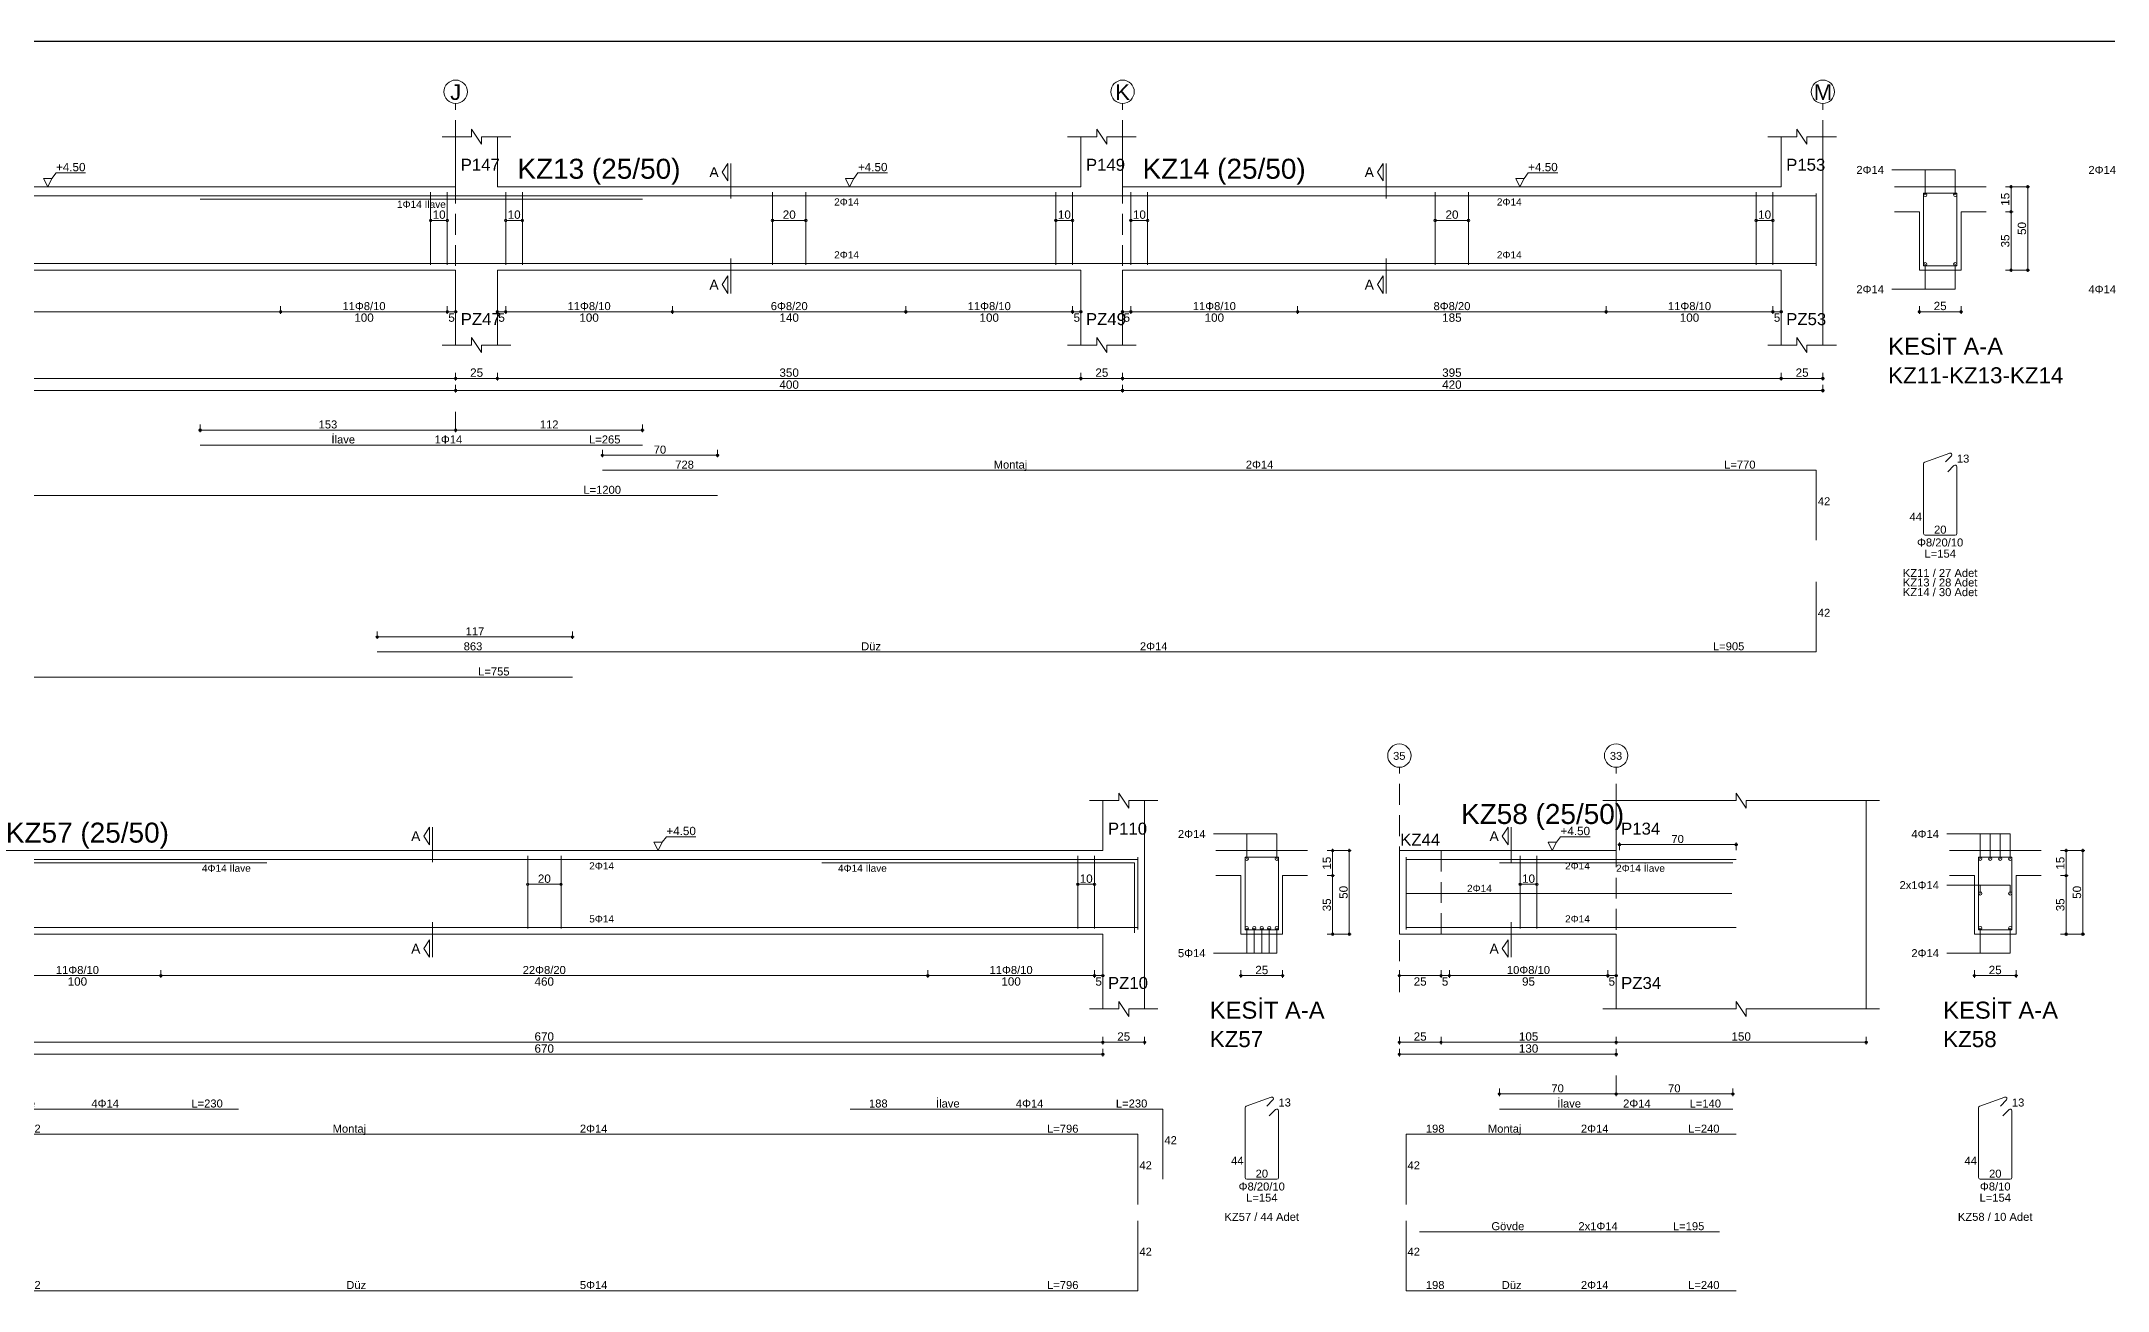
# Model space of a CAD drawing. Header units: millimetres. Extents: x 2232 to 85269, y -3593 to 5869.
# Drawn here: x 28420 to 30279, y -218 to 907 of the extents above; entities that cross this region are included whole.
import ezdxf

# ---------------------------------------------------------------- set-up
doc = ezdxf.new("R2010")
doc.units = ezdxf.units.MM
doc.linetypes.add('DASHDOT2', pattern=[12.7, 6.35, -3.175, 0, -3.175])
doc.linetypes.add('DASHED4', pattern=[18.75, 12.5, -6.25])
doc.layers.add('aks', color=251, linetype='DASHDOT2', lineweight=35)
for name, color, linetype in [('Donatı Topl. Uzun. Yazısı', 7, 'Continuous'), ('Donatı Uz. Yazısı', 7, 'Continuous'), ('Donatı Yazısı', 7, 'Continuous'), ('Donatı Çizgisi', 7, 'Continuous'), ('Kiriş', 7, 'Continuous'), ('Standart', 7, 'Continuous'), ('Ölçülendirme', 7, 'Continuous')]:
    doc.layers.add(name, color=color, linetype=linetype)
doc.styles.add('arial_1_18', font='arial.ttf', dxfattribs={"height": 0.2})

# ---------------------------------------------------------------- blocks, each defined once
blk = doc.blocks.new('IDE212Entity7280')
at = {"layer": 'aks', "color": 30, "linetype": 'DASHED4', "lineweight": 5}
for points in [[(6752.6, 2047), (6752.6, 2182)], [(7152.6, 2047), (7152.6, 2182)], [(7572.6, 2047), (7572.6, 2182)], [(6752.6, 1986), (6752.6, 1997)]]:
    blk.add_lwpolyline(points, dxfattribs=at)
at = {"layer": 'aks', "color": 1, "linetype": 'Continuous', "lineweight": 5}
for centre in [(6752.6, 2189), (7152.6, 2189), (7572.6, 2189)]:
    blk.add_circle(centre, 7, dxfattribs=at)
at = {"layer": 'Donatı Çizgisi', "color": 5, "linetype": 'Continuous', "lineweight": 5}
for points in [[(5751.6, 2126.6), (7568.6, 2126.6)], [(6599.4, 2124.6), (6864.6, 2124.6)], [(6737.6, 2085.2), (6737.6, 2128.8)], [(6747.6, 2085.2), (6747.6, 2128.8)], [(6782.6, 2085.2), (6782.6, 2128.8)], [(6792.6, 2085.2), (6792.6, 2128.8)], [(6942.6, 2085.2), (6942.6, 2128.8)], [(6962.6, 2085.2), (6962.6, 2128.8)], [(7112.6, 2085.2), (7112.6, 2128.8)], [(7122.6, 2085.2), (7122.6, 2128.8)], [(7157.6, 2085.2), (7157.6, 2128.8)], [(7167.6, 2085.2), (7167.6, 2128.8)], [(7340.1, 2085.2), (7340.1, 2128.8)], [(7360.1, 2085.2), (7360.1, 2128.8)], [(7532.6, 2085.2), (7532.6, 2128.8)], [(7542.6, 2085.2), (7542.6, 2128.8)], [(7568.6, 2084.6), (7568.6, 2128)], [(7633, 2084.5), (7633, 2128.1)], [(7633, 2128.1), (7653, 2128.1)], [(7653, 2084.5), (7653, 2128.1)], [(5751.6, 2086), (7568.6, 2086)], [(7633, 2084.5), (7653, 2084.5)], [(6599.4, 1977), (6864.6, 1977)], [(7633.7, 1966.7), (7648.7, 1972.2)], [(6840.6, 1961.9), (7568.6, 1961.9)], [(7568.6, 1919.9), (7568.6, 1961.9)], [(7633, 1923.9), (7633, 1965.8)], [(7646.1, 1966.9), (7649.7, 1970.5)], [(7647.5, 1961), (7651.2, 1964.8)], [(7653, 1923.9), (7653, 1964)], [(5751.6, 1946.8), (6909.6, 1946.8)], [(7634, 1922.9), (7652, 1922.9)], [(7568.6, 1852.9), (7568.6, 1895)], [(6705.6, 1852.9), (7568.6, 1852.9)], [(6067.6, 1837.8), (6822.6, 1837.8)]]:
    blk.add_lwpolyline(points, dxfattribs=at)
for centre in [(7634, 2127.1), (7652, 2127.1), (7634, 2085.5), (7652, 2085.5)]:
    blk.add_circle(centre, 1, dxfattribs=at)
for centre, start, end in [((7649, 1971.2), 315, 110), ((7634, 1965.8), 110, 180), ((7652, 1964), 0, 135), ((7634, 1923.9), 180, 270), ((7652, 1923.9), 270, 0)]:
    blk.add_arc(centre, 1.02, start, end, dxfattribs=at)
at = {"layer": 'Kiriş', "color": 1, "linetype": 'Continuous', "lineweight": 5}
for points in [[(6744.6, 2162), (6762.1, 2162)], [(6752.6, 2132), (6752.6, 2162)], [(6762.1, 2162), (6762.1, 2166.5)], [(6768.1, 2157.5), (6762.1, 2166.5)], [(6768.1, 2162), (6785.7, 2162)], [(6768.1, 2157.5), (6768.1, 2162)], [(6777.6, 2132), (6777.6, 2162)], [(7119.6, 2162), (7137.1, 2162)], [(7127.6, 2132), (7127.6, 2162)], [(7137.1, 2162), (7137.1, 2166.5)], [(7143.1, 2157.5), (7137.1, 2166.5)], [(7143.1, 2162), (7160.7, 2162)], [(7143.1, 2157.5), (7143.1, 2162)], [(7152.6, 2132), (7152.6, 2162)], [(7539.6, 2162), (7557.1, 2162)], [(7547.6, 2132), (7547.6, 2162)], [(7557.1, 2162), (7557.1, 2166.5)], [(7563.1, 2157.5), (7557.1, 2166.5)], [(7563.1, 2162), (7580.7, 2162)], [(7563.1, 2157.5), (7563.1, 2162)], [(7572.6, 2037), (7572.6, 2162)], [(6137.7, 2132), (6752.6, 2132)], [(6777.6, 2132), (7127.6, 2132)], [(7152.6, 2132), (7547.6, 2132)], [(7615.5, 2132), (7670.5, 2132)], [(7615.5, 2117), (7630.5, 2117)], [(7630.5, 2082), (7630.5, 2117)], [(7655.5, 2117), (7670.5, 2117)], [(7655.5, 2082), (7655.5, 2117)], [(6137.7, 2082), (6752.6, 2082)], [(6752.6, 2037), (6752.6, 2082)], [(6777.6, 2082), (7127.6, 2082)], [(6777.6, 2037), (6777.6, 2082)], [(7127.6, 2037), (7127.6, 2082)], [(7152.6, 2082), (7547.6, 2082)], [(7152.6, 2037), (7152.6, 2082)], [(7547.6, 2037), (7547.6, 2082)], [(7630.5, 2082), (7655.5, 2082)], [(6744.6, 2037), (6762.1, 2037)], [(6768.1, 2032.5), (6762.1, 2041.5)], [(6762.1, 2037), (6762.1, 2041.5)], [(6768.1, 2037), (6785.7, 2037)], [(6768.1, 2032.5), (6768.1, 2037)], [(7119.6, 2037), (7137.1, 2037)], [(7143.1, 2032.5), (7137.1, 2041.5)], [(7137.1, 2037), (7137.1, 2041.5)], [(7143.1, 2037), (7160.7, 2037)], [(7143.1, 2032.5), (7143.1, 2037)], [(7539.6, 2037), (7557.1, 2037)], [(7563.1, 2032.5), (7557.1, 2041.5)], [(7557.1, 2037), (7557.1, 2041.5)], [(7563.1, 2037), (7580.7, 2037)], [(7563.1, 2032.5), (7563.1, 2037)]]:
    blk.add_lwpolyline(points, dxfattribs=at)
at = {"layer": 'Ölçülendirme', "color": 1, "linetype": 'Continuous', "lineweight": 5}
for points in [[(6912.4, 2140.8), (6915.9, 2146)], [(6915.9, 2135.5), (6915.9, 2146)], [(6917.6, 2125), (6917.6, 2146)], [(7305.4, 2140.8), (7308.9, 2146)], [(7308.9, 2135.5), (7308.9, 2146)], [(7310.6, 2125), (7310.6, 2146)], [(6507.9, 2132), (6505.4, 2137)], [(6505.4, 2137), (6510.4, 2137)], [(6510.4, 2137), (6507.9, 2132)], [(6507.9, 2132), (6507.9, 2132)], [(6510.4, 2137), (6512.9, 2140.3)], [(6512.9, 2140.3), (6530.6, 2140.3)], [(6915.9, 2135.5), (6912.4, 2140.8)], [(6988.9, 2132), (6986.4, 2137)], [(6986.4, 2137), (6991.4, 2137)], [(6991.4, 2137), (6988.9, 2132)], [(6988.9, 2132), (6988.9, 2132)], [(6991.4, 2137), (6993.9, 2140.3)], [(6993.9, 2140.3), (7011.6, 2140.3)], [(7308.9, 2135.5), (7305.4, 2140.8)], [(7390.9, 2132), (7388.4, 2137)], [(7388.4, 2137), (7393.4, 2137)], [(7393.4, 2137), (7390.9, 2132)], [(7390.9, 2132), (7390.9, 2132)], [(7393.4, 2137), (7395.9, 2140.3)], [(7395.9, 2140.3), (7413.6, 2140.3)], [(7614, 2142.1), (7652, 2142.1)], [(7634, 2127.1), (7634, 2142.1)], [(7652, 2127.1), (7652, 2142.1)], [(7682.2, 2132), (7696.7, 2132)], [(7685.5, 2081), (7685.5, 2133)], [(7695.5, 2081), (7695.5, 2133)], [(6737.6, 2111.8), (6747.6, 2111.8)], [(6782.6, 2111.8), (6792.6, 2111.8)], [(6942.6, 2111.8), (6962.6, 2111.8)], [(7112.6, 2111.8), (7122.6, 2111.8)], [(7157.6, 2111.8), (7167.6, 2111.8)], [(7340.1, 2111.8), (7360.1, 2111.8)], [(7532.6, 2111.8), (7542.6, 2111.8)], [(7682.2, 2117), (7686.7, 2117)], [(6917.6, 2068), (6917.6, 2089)], [(7310.6, 2068), (7310.6, 2089)], [(7634, 2070.5), (7634, 2085.5)], [(7652, 2070.5), (7652, 2085.5)], [(6912.4, 2073.3), (6915.9, 2078.5)], [(6915.9, 2068), (6912.4, 2073.3)], [(6915.9, 2068), (6915.9, 2078.5)], [(7305.4, 2073.3), (7308.9, 2078.5)], [(7308.9, 2068), (7305.4, 2073.3)], [(7308.9, 2068), (7308.9, 2078.5)], [(7614, 2070.5), (7652, 2070.5)], [(7682.2, 2082), (7696.7, 2082)], [(6647.6, 2055.8), (6647.6, 2060.3)], [(6747.6, 2055.8), (6747.6, 2060.3)], [(6752.6, 2055.8), (6752.6, 2060.3)], [(6777.6, 2055.8), (6777.6, 2060.3)], [(6782.6, 2055.8), (6782.6, 2060.3)], [(6882.6, 2055.8), (6882.6, 2060.3)], [(7022.6, 2055.8), (7022.6, 2060.3)], [(7122.6, 2055.8), (7122.6, 2060.3)], [(7127.6, 2055.8), (7127.6, 2060.3)], [(7152.6, 2055.8), (7152.6, 2060.3)], [(7157.6, 2055.8), (7157.6, 2060.3)], [(7257.6, 2055.8), (7257.6, 2060.3)], [(7442.6, 2055.8), (7442.6, 2060.3)], [(7542.6, 2055.8), (7542.6, 2060.3)], [(7547.6, 2055.8), (7547.6, 2060.3)], [(7630.5, 2055.8), (7630.5, 2060.3)], [(7655.5, 2055.8), (7655.5, 2060.3)], [(6136.6, 2057), (6753.6, 2057)], [(6776.6, 2057), (7128.6, 2057)], [(7151.6, 2057), (7548.6, 2057)], [(7629.5, 2057), (7656.5, 2057)], [(6752.6, 2015.8), (6752.6, 2020.3)], [(6777.6, 2015.8), (6777.6, 2020.3)], [(7127.6, 2015.8), (7127.6, 2020.3)], [(7152.6, 2015.8), (7152.6, 2020.3)], [(7547.6, 2015.8), (7547.6, 2020.3)], [(7572.6, 2015.8), (7572.6, 2020.3)], [(5746.6, 2017), (7573.6, 2017)], [(5771.6, 2009.8), (7573.6, 2009.8)], [(6752.6, 2008.6), (6752.6, 2013.1)], [(7152.6, 2008.6), (7152.6, 2013.1)], [(7572.6, 2008.6), (7572.6, 2013.1)], [(6598.4, 1986), (6753.6, 1986)], [(6599.4, 1984.8), (6599.4, 1989.3)], [(6751.6, 1986), (6865.6, 1986)], [(6752.6, 1984.8), (6752.6, 1989.3)], [(6752.6, 1984.8), (6752.6, 1989.3)], [(6864.6, 1984.8), (6864.6, 1989.3)], [(6839.6, 1970.9), (6910.6, 1970.9)], [(6840.6, 1969.7), (6840.6, 1974.2)], [(6909.6, 1969.7), (6909.6, 1974.2)], [(6704.6, 1861.9), (6823.6, 1861.9)], [(6705.6, 1860.7), (6705.6, 1865.2)], [(6822.6, 1860.7), (6822.6, 1865.2)]]:
    blk.add_lwpolyline(points, dxfattribs=at)
for centre in [(7685.5, 2132), (7695.5, 2132), (6737.6, 2111.8), (6747.6, 2111.8), (6782.6, 2111.8), (6792.6, 2111.8), (6942.6, 2111.8), (6962.6, 2111.8), (7112.6, 2111.8), (7122.6, 2111.8), (7157.6, 2111.8), (7167.6, 2111.8), (7340.1, 2111.8), (7360.1, 2111.8), (7532.6, 2111.8), (7542.6, 2111.8), (7685.5, 2117), (7685.5, 2082), (7695.5, 2082), (6647.6, 2057), (6647.6, 2057), (6747.6, 2057), (6747.6, 2057), (6752.6, 2057), (6777.6, 2057), (6782.6, 2057), (6782.6, 2057), (6882.6, 2057), (6882.6, 2057), (7022.6, 2057), (7022.6, 2057), (7122.6, 2057), (7122.6, 2057), (7127.6, 2057), (7152.6, 2057), (7157.6, 2057), (7157.6, 2057), (7257.6, 2057), (7257.6, 2057), (7442.6, 2057), (7442.6, 2057), (7542.6, 2057), (7542.6, 2057), (7547.6, 2057), (7630.5, 2057), (7655.5, 2057), (6752.6, 2017), (6752.6, 2017), (6752.6, 2009.8), (6752.6, 2009.8), (6777.6, 2017), (6777.6, 2017), (7127.6, 2017), (7127.6, 2017), (7152.6, 2017), (7152.6, 2017), (7152.6, 2009.8), (7152.6, 2009.8), (7547.6, 2017), (7547.6, 2017), (7572.6, 2017), (7572.6, 2009.8), (6599.4, 1986), (6752.6, 1986), (6752.6, 1986), (6864.6, 1986), (6840.6, 1970.9), (6909.6, 1970.9), (6705.6, 1861.9), (6822.6, 1861.9)]:
    blk.add_circle(centre, 0.75, dxfattribs=at)
at = {"layer": 'aks', "color": 1, "linetype": 'Continuous', "lineweight": 5, "style": 'arial_1_18'}
for s, p in [('J', (6749.3, 2184.1)), ('K', (7148.2, 2184.1)), ('M', (7567.2, 2184.1))]:
    blk.add_text(s, height=9.45, dxfattribs=at).set_placement(p)
at = {"layer": 'Donatı Topl. Uzun. Yazısı', "color": 1, "linetype": 'Continuous', "lineweight": 5, "style": 'arial_1_18'}
for s, p in [('L=265', (6832.6, 1978)), ('L=770', (7513.4, 1962.9)), ('L=1200', (6829.2, 1947.8)), ('L=154', (7633.6, 1909.5)), ('L=905', (7506.7, 1853.9)), ('L=755', (6766.1, 1838.8))]:
    blk.add_text(s, height=4.8, dxfattribs=at).set_placement(p)
at = {"layer": 'Donatı Uz. Yazısı', "color": 1, "linetype": 'Continuous', "lineweight": 5, "style": 'arial_1_18'}
for s, p in [('13', (7653, 1966.5)), ('728', (6884.3, 1962.9)), ('42', (7569.6, 1940.9)), ('44', (7624.6, 1931.6)), ('20', (7639.3, 1923.9)), ('42', (7569.6, 1874)), ('863', (6757.4, 1853.9))]:
    blk.add_text(s, height=4.8, dxfattribs=at).set_placement(p)
at = {"layer": 'Donatı Yazısı', "color": 5, "linetype": 'Continuous', "lineweight": 5, "style": 'arial_1_18'}
for s, height, p in [('2Φ14', 4.8, (7592.7, 2139.7)), ('2Φ14', 4.8, (7731.9, 2139.7)), ('1Φ14 İlave', 4.32, (6717.4, 2119.3)), ('2Φ14', 4.8, (7592.7, 2068.1)), ('4Φ14', 4.8, (7731.9, 2068.1)), ('1Φ14', 4.8, (6740, 1978)), ('2Φ14', 4.8, (7226.5, 1962.9)), ('Φ8/20/10', 4.8, (7629.1, 1916.2)), ('KZ11 / 27 Adet', 4.8, (7620.6, 1897.9)), ('KZ13 / 28 Adet', 4.8, (7620.6, 1892.2)), ('KZ14 / 30 Adet', 4.8, (7620.6, 1886.4)), ('2Φ14', 4.8, (7163, 1853.9))]:
    blk.add_text(s, height=height, dxfattribs=at).set_placement(p)
for p in [(6979.6, 2120.7), (7377.1, 2120.7), (6979.6, 2089), (7377.1, 2089)]:
    blk.add_text('2Φ14', height=4.32, rotation=360, dxfattribs=at).set_placement(p)
at = {"layer": 'Donatı Yazısı', "color": 1, "linetype": 'Continuous', "lineweight": 5, "style": 'arial_1_18'}
for s, p in [('İlave', (6678.1, 1978)), ('Montaj', (7075.3, 1962.9)), ('Düz', (6995.8, 1853.9))]:
    blk.add_text(s, height=4.8, dxfattribs=at).set_placement(p)
at = {"layer": 'Kiriş', "color": 1, "linetype": 'Continuous', "lineweight": 5, "style": 'arial_1_18'}
for s, height, p in [('P147', 7.2, (6755.6, 2141.6)), ('KZ13 (25/50)', 12, (6789.6, 2136.8)), ('P149', 7.2, (7130.6, 2141.6)), ('KZ14 (25/50)', 12, (7164.6, 2136.8)), ('P153', 7.2, (7550.6, 2141.6)), ('PZ47', 7.2, (6755.6, 2049)), ('PZ49', 7.2, (7130.6, 2049)), ('PZ53', 7.2, (7550.6, 2049)), ('KESİT A-A', 10.2, (7611.8, 2031.2)), ('KZ11-KZ13-KZ14', 9.6, (7611.8, 2014.1))]:
    blk.add_text(s, height=height, dxfattribs=at).set_placement(p)
at = {"layer": 'Ölçülendirme', "color": 1, "linetype": 'Continuous', "lineweight": 5, "style": 'arial_1_18'}
for s, height, p in [('+4.50', 5, (6512.9, 2141.3)), ('+4.50', 5, (6993.9, 2141.3)), ('+4.50', 5, (7395.9, 2141.3)), ('A', 5.95, (6904.8, 2137.8)), ('A', 5.95, (7297.8, 2137.8)), ('A', 5.95, (6904.8, 2070.3)), ('A', 5.95, (7297.8, 2070.3)), ('25', 5, (7639.1, 2058)), ('100', 5, (6691.8, 2051)), ('5', 5, (6748.2, 2051)), ('5', 5, (6778.2, 2051)), ('100', 5, (6826.8, 2051)), ('140', 5, (6946.8, 2051)), ('100', 5, (7066.8, 2051)), ('5', 5, (7123.2, 2051)), ('5', 5, (7153.2, 2051)), ('100', 5, (7201.8, 2051)), ('185', 5, (7344.3, 2051)), ('100', 5, (7486.8, 2051)), ('5', 5, (7543.2, 2051)), ('25', 5, (6761.3, 2018)), ('350', 5, (6946.8, 2018)), ('25', 5, (7136.3, 2018)), ('395', 5, (7344.3, 2018)), ('25', 5, (7556.3, 2018)), ('400', 5, (6946.8, 2010.8)), ('420', 5, (7344.3, 2010.8))]:
    blk.add_text(s, height=height, dxfattribs=at).set_placement(p)
for s, rotation, p in [('15', 90, (7684.5, 2120.6)), ('10', 360, (6738.8, 2112.8)), ('10', 360, (6783.8, 2112.8)), ('20', 360, (6948.8, 2112.8)), ('10', 360, (7113.8, 2112.8)), ('10', 360, (7158.8, 2112.8)), ('20', 360, (7346.3, 2112.8)), ('10', 360, (7533.8, 2112.8)), ('50', 90, (7694.5, 2103.1)), ('35', 90, (7684.5, 2095.6))]:
    blk.add_text(s, height=5, rotation=rotation, dxfattribs=at).set_placement(p)
at = {"layer": 'Ölçülendirme', "color": 5, "linetype": 'Continuous', "lineweight": 5, "style": 'arial_1_18'}
for s, p in [('11Φ8/10', (6684.7, 2058)), ('11Φ8/10', (6819.7, 2058)), ('6Φ8/20', (6941.6, 2058)), ('11Φ8/10', (7059.7, 2058)), ('11Φ8/10', (7194.7, 2058)), ('8Φ8/20', (7339.1, 2058)), ('11Φ8/10', (7479.7, 2058)), ('153', (6670.4, 1987)), ('112', (6803.1, 1987)), ('70', (6871.4, 1971.9)), ('117', (6758.6, 1862.9))]:
    blk.add_text(s, height=4.8, dxfattribs=at).set_placement(p)
blk = doc.blocks.new('IDE212Entity7309')
at = {"layer": 'Donatı Çizgisi', "color": 5, "linetype": 'Continuous', "lineweight": 5}
for points in [[(6449.8, 1686.3), (6449.8, 1729.7)], [(6449.8, 1728.3), (7161.8, 1728.3)], [(6451.8, 1684.3), (6451.8, 1726.3)], [(6451.8, 1726.3), (6639.3, 1726.3)], [(6475.8, 1686.9), (6475.8, 1730.5)], [(6485.8, 1686.9), (6485.8, 1730.5)], [(6795.8, 1686.9), (6795.8, 1730.5)], [(6815.8, 1686.9), (6815.8, 1730.5)], [(6972.3, 1726.3), (7159.8, 1726.3)], [(7125.8, 1686.9), (7125.8, 1730.5)], [(7135.8, 1686.9), (7135.8, 1730.5)], [(7159.8, 1684.3), (7159.8, 1726.3)], [(7161.8, 1686.3), (7161.8, 1729.7)], [(7226.1, 1686.2), (7226.1, 1729.8)], [(7226.1, 1729.8), (7246.1, 1729.8)], [(7246.1, 1686.2), (7246.1, 1729.8)], [(6449.8, 1687.6), (7161.8, 1687.6)], [(7226.1, 1686.2), (7246.1, 1686.2)], [(6434.8, 1536.6), (6434.8, 1578.7)], [(6434.8, 1578.7), (6622.3, 1578.7)], [(6989.3, 1578.7), (7176.8, 1578.7)], [(7176.8, 1536.6), (7176.8, 1578.7)], [(7226.1, 1537.6), (7226.1, 1579.4)], [(7226.8, 1580.4), (7241.8, 1585.9)], [(7239.2, 1580.5), (7242.8, 1584.2)], [(7240.6, 1574.6), (7244.4, 1578.4)], [(7246.1, 1537.6), (7246.1, 1577.7)], [(6449.8, 1521.5), (6449.8, 1563.6)], [(6449.8, 1563.6), (7161.8, 1563.6)], [(7161.8, 1521.5), (7161.8, 1563.6)], [(7227.1, 1536.6), (7245.1, 1536.6)], [(6449.8, 1469.7), (6449.8, 1511.7)], [(7161.8, 1469.7), (7161.8, 1511.7)], [(6449.8, 1469.7), (7161.8, 1469.7)]]:
    blk.add_lwpolyline(points, dxfattribs=at)
for centre in [(7227.1, 1728.8), (7245.1, 1728.8), (7227.1, 1687.2), (7231.6, 1687.2), (7236.1, 1687.2), (7240.6, 1687.2), (7245.1, 1687.2)]:
    blk.add_circle(centre, 1, dxfattribs=at)
for centre, start, end in [((7227.1, 1579.4), 110, 180), ((7242.1, 1584.9), 315, 110), ((7245.1, 1577.7), 0, 135), ((7227.1, 1537.6), 180, 270), ((7245.1, 1537.6), 270, 0)]:
    blk.add_arc(centre, 1.02, start, end, dxfattribs=at)
at = {"layer": 'Kiriş', "color": 1, "linetype": 'Continuous', "lineweight": 5}
for points in [[(6437.8, 1763.7), (6455.3, 1763.7)], [(6445.8, 1638.7), (6445.8, 1763.7)], [(6455.3, 1763.7), (6455.3, 1768.2)], [(6461.3, 1759.2), (6455.3, 1768.2)], [(6461.3, 1759.2), (6461.3, 1763.7)], [(6461.3, 1763.7), (6478.8, 1763.7)], [(6470.8, 1733.7), (6470.8, 1763.7)], [(7132.8, 1763.7), (7150.3, 1763.7)], [(7140.8, 1733.7), (7140.8, 1763.7)], [(7150.3, 1763.7), (7150.3, 1768.2)], [(7156.3, 1759.2), (7150.3, 1768.2)], [(7156.3, 1763.7), (7173.8, 1763.7)], [(7156.3, 1759.2), (7156.3, 1763.7)], [(7165.8, 1638.7), (7165.8, 1763.7)], [(6470.8, 1733.7), (7140.8, 1733.7)], [(7208.6, 1733.7), (7263.6, 1733.7)], [(7208.6, 1718.7), (7223.6, 1718.7)], [(7223.6, 1683.6), (7223.6, 1718.7)], [(7248.6, 1718.7), (7263.6, 1718.7)], [(7248.6, 1683.6), (7248.6, 1718.7)], [(6470.8, 1683.6), (7140.8, 1683.6)], [(6470.8, 1638.7), (6470.8, 1683.6)], [(7140.8, 1638.7), (7140.8, 1683.6)], [(7223.6, 1683.6), (7248.6, 1683.6)], [(6437.8, 1638.7), (6455.3, 1638.7)], [(6461.3, 1634.2), (6455.3, 1643.2)], [(6455.3, 1638.7), (6455.3, 1643.2)], [(6461.3, 1638.7), (6478.8, 1638.7)], [(6461.3, 1634.2), (6461.3, 1638.7)], [(7132.8, 1638.7), (7150.3, 1638.7)], [(7156.3, 1634.2), (7150.3, 1643.2)], [(7150.3, 1638.7), (7150.3, 1643.2)], [(7156.3, 1638.7), (7173.8, 1638.7)], [(7156.3, 1634.2), (7156.3, 1638.7)]]:
    blk.add_lwpolyline(points, dxfattribs=at)
at = {"layer": 'Ölçülendirme', "color": 1, "linetype": 'Continuous', "lineweight": 5}
for points in [[(6733.5, 1742.4), (6737, 1747.7)], [(6737, 1737.2), (6737, 1747.7)], [(6738.8, 1726.7), (6738.8, 1747.7)], [(6737, 1737.2), (6733.5, 1742.4)], [(6874, 1733.7), (6871.5, 1738.7)], [(6871.5, 1738.7), (6876.5, 1738.7)], [(6876.5, 1738.7), (6874, 1733.7)], [(6876.5, 1738.7), (6879, 1742)], [(6879, 1742), (6896.7, 1742)], [(7207.1, 1743.8), (7245.1, 1743.8)], [(7227.1, 1728.8), (7227.1, 1743.8)], [(7245.1, 1728.8), (7245.1, 1743.8)], [(6874, 1733.7), (6874, 1733.7)], [(7275.3, 1733.7), (7289.8, 1733.7)], [(7278.6, 1682.7), (7278.6, 1734.7)], [(7288.6, 1682.7), (7288.6, 1734.7)], [(6475.8, 1713.5), (6485.8, 1713.5)], [(6795.8, 1713.5), (6815.8, 1713.5)], [(7125.8, 1713.5), (7135.8, 1713.5)], [(7275.3, 1718.7), (7279.8, 1718.7)], [(6738.8, 1669.7), (6738.8, 1690.7)], [(7227.1, 1672.2), (7227.1, 1687.2)], [(7231.6, 1672.2), (7231.6, 1687.2)], [(7236.1, 1672.2), (7236.1, 1687.2)], [(7240.6, 1672.2), (7240.6, 1687.2)], [(7245.1, 1672.2), (7245.1, 1687.2)], [(6733.5, 1674.9), (6737, 1680.2)], [(6737, 1669.7), (6733.5, 1674.9)], [(6737, 1669.7), (6737, 1680.2)], [(7275.3, 1683.6), (7289.8, 1683.6)], [(6470.8, 1657.4), (6470.8, 1661.9)], [(6475.8, 1657.4), (6475.8, 1661.9)], [(6575.8, 1657.4), (6575.8, 1661.9)], [(7035.8, 1657.4), (7035.8, 1661.9)], [(7135.8, 1657.4), (7135.8, 1661.9)], [(7140.8, 1657.4), (7140.8, 1661.9)], [(7207.1, 1672.2), (7245.1, 1672.2)], [(7223.6, 1657.4), (7223.6, 1661.9)], [(7248.6, 1657.4), (7248.6, 1661.9)], [(6469.8, 1658.7), (7141.8, 1658.7)], [(7222.6, 1658.7), (7249.6, 1658.7)], [(6444.8, 1618.7), (7166.8, 1618.7)], [(6445.8, 1617.4), (6445.8, 1621.9)], [(6469.8, 1611.5), (7141.8, 1611.5)], [(6470.8, 1617.4), (6470.8, 1621.9)], [(6470.8, 1610.2), (6470.8, 1614.7)], [(7140.8, 1617.4), (7140.8, 1621.9)], [(7140.8, 1610.2), (7140.8, 1614.7)], [(7165.8, 1617.4), (7165.8, 1621.9)]]:
    blk.add_lwpolyline(points, dxfattribs=at)
for centre in [(7278.6, 1733.7), (7288.6, 1733.7), (6475.8, 1713.5), (6485.8, 1713.5), (6795.8, 1713.5), (6815.8, 1713.5), (7125.8, 1713.5), (7135.8, 1713.5), (7278.6, 1718.7), (7278.6, 1683.6), (7288.6, 1683.6), (6470.8, 1658.7), (6475.8, 1658.7), (6475.8, 1658.7), (6575.8, 1658.7), (6575.8, 1658.7), (7035.8, 1658.7), (7035.8, 1658.7), (7135.8, 1658.7), (7135.8, 1658.7), (7140.8, 1658.7), (7223.6, 1658.7), (7248.6, 1658.7), (6445.8, 1618.7), (6470.8, 1618.7), (6470.8, 1618.7), (6470.8, 1611.5), (7140.8, 1618.7), (7140.8, 1618.7), (7140.8, 1611.5), (7165.8, 1618.7)]:
    blk.add_circle(centre, 0.75, dxfattribs=at)
at = {"layer": 'Donatı Topl. Uzun. Yazısı', "color": 1, "linetype": 'Continuous', "lineweight": 5, "style": 'arial_1_18'}
for s, p in [('L=230', (6594.1, 1579.6)), ('L=230', (7148.6, 1579.6)), ('L=796', (7107.3, 1564.5)), ('L=154', (7226.7, 1523.1)), ('L=796', (7107.3, 1470.7))]:
    blk.add_text(s, height=4.8, dxfattribs=at).set_placement(p)
at = {"layer": 'Donatı Uz. Yazısı', "color": 1, "linetype": 'Continuous', "lineweight": 5, "style": 'arial_1_18'}
for s, p in [('188', (6446, 1579.6)), ('188', (7000.5, 1579.6)), ('13', (7246.1, 1580.2)), ('42', (6435.7, 1557.6)), ('712', (6492.5, 1564.5)), ('42', (7177.7, 1557.6)), ('44', (7217.7, 1545.3)), ('42', (6450.7, 1542.5)), ('42', (7162.7, 1542.5)), ('20', (7232.4, 1537.5)), ('42', (6450.7, 1490.7)), ('42', (7162.7, 1490.7)), ('712', (6492.5, 1470.7))]:
    blk.add_text(s, height=4.8, dxfattribs=at).set_placement(p)
at = {"layer": 'Donatı Yazısı', "color": 5, "linetype": 'Continuous', "lineweight": 5, "style": 'arial_1_18'}
for s, height, p in [('2Φ14', 4.8, (7185.8, 1741.3)), ('4Φ14 İlave', 4.32, (6600.4, 1721)), ('4Φ14 İlave', 4.32, (6981.9, 1721)), ('5Φ14', 4.8, (7185.8, 1669.8)), ('4Φ14', 4.8, (6534.1, 1579.6)), ('4Φ14', 4.8, (7088.6, 1579.6)), ('2Φ14', 4.8, (6827.1, 1564.5)), ('Φ8/20/10', 4.8, (7222.2, 1529.8)), ('KZ57 / 44 Adet', 4.8, (7213.7, 1511.6)), ('5Φ14', 4.8, (6827.1, 1470.7))]:
    blk.add_text(s, height=height, dxfattribs=at).set_placement(p)
for s, p in [('2Φ14', (6832.7, 1722.4)), ('5Φ14', (6832.7, 1690.6))]:
    blk.add_text(s, height=4.32, rotation=360, dxfattribs=at).set_placement(p)
at = {"layer": 'Donatı Yazısı', "color": 1, "linetype": 'Continuous', "lineweight": 5, "style": 'arial_1_18'}
for s, p in [('İlave', (6486.2, 1579.6)), ('İlave', (7040.7, 1579.6)), ('Montaj', (6678.8, 1564.5)), ('Düz', (6687, 1470.7))]:
    blk.add_text(s, height=4.8, dxfattribs=at).set_placement(p)
at = {"layer": 'Kiriş', "color": 1, "linetype": 'Continuous', "lineweight": 5, "style": 'arial_1_18'}
for s, height, p in [('P114', 7.2, (6448.8, 1743.3)), ('KZ57 (25/50)', 12, (6482.8, 1738.5)), ('P110', 7.2, (7143.8, 1743.3)), ('PZ14', 7.2, (6448.8, 1650.7)), ('PZ10', 7.2, (7143.8, 1650.7)), ('KESİT A-A', 10.2, (7204.9, 1632.9)), ('KZ57', 9.6, (7204.9, 1615.8))]:
    blk.add_text(s, height=height, dxfattribs=at).set_placement(p)
at = {"layer": 'Ölçülendirme', "color": 1, "linetype": 'Continuous', "lineweight": 5, "style": 'arial_1_18'}
for s, height, p in [('+4.50', 5, (6879, 1743)), ('A', 5.95, (6725.9, 1739.4)), ('A', 5.95, (6725.9, 1671.9)), ('25', 5, (7232.2, 1659.6)), ('5', 5, (6471.3, 1652.7)), ('100', 5, (6519.9, 1652.7)), ('460', 5, (6799.9, 1652.7)), ('100', 5, (7079.9, 1652.7)), ('5', 5, (7136.3, 1652.7)), ('25', 5, (6454.4, 1619.7)), ('670', 5, (6799.9, 1619.7)), ('25', 5, (7149.4, 1619.7)), ('670', 5, (6799.9, 1612.5))]:
    blk.add_text(s, height=height, dxfattribs=at).set_placement(p)
for s, rotation, p in [('15', 90, (7277.6, 1722.3)), ('10', 360, (6476.9, 1714.4)), ('20', 360, (6801.9, 1714.4)), ('10', 360, (7126.9, 1714.4)), ('50', 90, (7287.6, 1704.8)), ('35', 90, (7277.6, 1697.3))]:
    blk.add_text(s, height=5, rotation=rotation, dxfattribs=at).set_placement(p)
at = {"layer": 'Ölçülendirme', "color": 5, "linetype": 'Continuous', "lineweight": 5, "style": 'arial_1_18'}
for s, p in [('11Φ8/10', (6512.8, 1659.7)), ('22Φ8/20', (6792.8, 1659.7)), ('11Φ8/10', (7072.8, 1659.7))]:
    blk.add_text(s, height=4.8, dxfattribs=at).set_placement(p)
blk = doc.blocks.new('IDE212Entity7310')
at = {"layer": 'aks', "color": 30, "linetype": 'DASHED4', "lineweight": 5}
for points in [[(7318.6, 1648.7), (7318.6, 1783.7)], [(7448.6, 1648.7), (7448.6, 1783.7)], [(7448.6, 1587.7), (7448.6, 1598.7)]]:
    blk.add_lwpolyline(points, dxfattribs=at)
at = {"layer": 'aks', "color": 1, "linetype": 'Continuous', "lineweight": 5}
for centre in [(7318.6, 1790.7), (7448.6, 1790.7)]:
    blk.add_circle(centre, 7, dxfattribs=at)
at = {"layer": 'Donatı Çizgisi', "color": 5, "linetype": 'Continuous', "lineweight": 5}
for points in [[(7322.6, 1686.3), (7322.6, 1729.7)], [(7322.6, 1728.3), (7520.6, 1728.3)], [(7378.6, 1726.3), (7518.6, 1726.3)], [(7391.1, 1686.9), (7391.1, 1730.5)], [(7401.1, 1686.9), (7401.1, 1730.5)], [(7666, 1686.2), (7666, 1729.8)], [(7666, 1729.8), (7686, 1729.8)], [(7686, 1686.2), (7686, 1729.8)], [(7323.1, 1708), (7518.1, 1708)], [(7322.6, 1687.6), (7520.6, 1687.6)], [(7666, 1686.2), (7686, 1686.2)], [(7378.6, 1578.7), (7518.6, 1578.7)], [(7666, 1537.6), (7666, 1579.4)], [(7666.7, 1580.4), (7681.7, 1585.9)], [(7679.1, 1580.5), (7682.7, 1584.2)], [(7680.5, 1574.6), (7684.3, 1578.4)], [(7686, 1537.6), (7686, 1577.7)], [(7322.6, 1521.5), (7322.6, 1563.6)], [(7322.6, 1563.6), (7520.6, 1563.6)], [(7667, 1536.6), (7685, 1536.6)], [(7322.6, 1469.7), (7322.6, 1511.7)], [(7330.6, 1505), (7510.6, 1505)], [(7322.6, 1469.7), (7520.6, 1469.7)]]:
    blk.add_lwpolyline(points, dxfattribs=at)
for centre in [(7667, 1728.8), (7673, 1728.8), (7679, 1728.8), (7685, 1728.8), (7667, 1708), (7685, 1708), (7667, 1687.2), (7685, 1687.2)]:
    blk.add_circle(centre, 1, dxfattribs=at)
for centre, start, end in [((7667, 1579.4), 110, 180), ((7682, 1584.9), 315, 110), ((7685, 1577.7), 0, 135), ((7667, 1537.6), 180, 270), ((7685, 1537.6), 270, 0)]:
    blk.add_arc(centre, 1.02, start, end, dxfattribs=at)
at = {"layer": 'Kiriş', "color": 1, "linetype": 'Continuous', "lineweight": 5}
for points in [[(7440.6, 1763.7), (7520.6, 1763.7)], [(7448.6, 1733.7), (7448.6, 1763.7)], [(7520.6, 1763.7), (7520.6, 1768.2)], [(7526.6, 1759.2), (7520.6, 1768.2)], [(7526.6, 1759.2), (7526.6, 1763.7)], [(7526.6, 1763.7), (7606.6, 1763.7)], [(7598.6, 1638.7), (7598.6, 1763.7)], [(7318.6, 1683.6), (7318.6, 1733.7)], [(7318.6, 1733.7), (7448.6, 1733.7)], [(7648.5, 1733.7), (7703.5, 1733.7)], [(7648.5, 1718.7), (7663.5, 1718.7)], [(7663.5, 1683.6), (7663.5, 1718.7)], [(7688.5, 1718.7), (7703.5, 1718.7)], [(7688.5, 1683.6), (7688.5, 1718.7)], [(7318.6, 1683.6), (7448.6, 1683.6)], [(7448.6, 1638.7), (7448.6, 1683.6)], [(7663.5, 1683.6), (7688.5, 1683.6)], [(7440.6, 1638.7), (7520.6, 1638.7)], [(7526.6, 1634.2), (7520.6, 1643.2)], [(7520.6, 1638.7), (7520.6, 1643.2)], [(7526.6, 1638.7), (7606.6, 1638.7)], [(7526.6, 1634.2), (7526.6, 1638.7)]]:
    blk.add_lwpolyline(points, dxfattribs=at)
at = {"layer": 'Kiriş', "color": 1, "linetype": 'DASHED4', "lineweight": 5}
for points in [[(7318.6, 1683.6), (7318.6, 1733.7)], [(7343.6, 1683.6), (7343.6, 1733.7)]]:
    blk.add_lwpolyline(points, dxfattribs=at)
at = {"layer": 'Ölçülendirme', "color": 1, "linetype": 'Continuous', "lineweight": 5}
for points in [[(7380.3, 1742.4), (7383.8, 1747.7)], [(7383.8, 1737.2), (7383.8, 1747.7)], [(7385.6, 1726.7), (7385.6, 1747.7)], [(7383.8, 1737.2), (7380.3, 1742.4)], [(7410.3, 1733.7), (7407.8, 1738.7)], [(7407.8, 1738.7), (7412.8, 1738.7)], [(7412.8, 1738.7), (7410.3, 1733.7)], [(7412.8, 1738.7), (7415.3, 1742)], [(7415.3, 1742), (7433, 1742)], [(7449.6, 1737.3), (7521.6, 1737.3)], [(7450.6, 1734), (7450.6, 1738.5)], [(7520.6, 1734), (7520.6, 1738.5)], [(7647, 1743.8), (7685, 1743.8)], [(7667, 1728.8), (7667, 1743.8)], [(7673, 1728.8), (7673, 1743.8)], [(7679, 1728.8), (7679, 1743.8)], [(7685, 1728.8), (7685, 1743.8)], [(7410.3, 1733.7), (7410.3, 1733.7)], [(7715.2, 1733.7), (7729.7, 1733.7)], [(7718.5, 1682.7), (7718.5, 1734.7)], [(7728.5, 1682.7), (7728.5, 1734.7)], [(7391.1, 1713.5), (7401.1, 1713.5)], [(7647, 1713), (7685, 1713)], [(7667, 1708), (7667, 1713)], [(7685, 1708), (7685, 1713)], [(7715.2, 1718.7), (7719.7, 1718.7)], [(7385.6, 1669.7), (7385.6, 1690.7)], [(7667, 1672.2), (7667, 1687.2)], [(7685, 1672.2), (7685, 1687.2)], [(7380.3, 1674.9), (7383.8, 1680.2)], [(7383.8, 1669.7), (7380.3, 1674.9)], [(7383.8, 1669.7), (7383.8, 1680.2)], [(7715.2, 1683.6), (7729.7, 1683.6)], [(7318.6, 1657.4), (7318.6, 1661.9)], [(7343.6, 1657.4), (7343.6, 1661.9)], [(7348.6, 1657.4), (7348.6, 1661.9)], [(7443.6, 1657.4), (7443.6, 1661.9)], [(7448.6, 1657.4), (7448.6, 1661.9)], [(7647, 1672.2), (7685, 1672.2)], [(7663.5, 1657.4), (7663.5, 1661.9)], [(7688.5, 1657.4), (7688.5, 1661.9)], [(7317.6, 1658.7), (7449.6, 1658.7)], [(7662.5, 1658.7), (7689.5, 1658.7)], [(7317.6, 1618.7), (7599.6, 1618.7)], [(7317.6, 1611.5), (7449.6, 1611.5)], [(7318.6, 1617.4), (7318.6, 1621.9)], [(7318.6, 1610.2), (7318.6, 1614.7)], [(7343.6, 1617.4), (7343.6, 1621.9)], [(7448.6, 1617.4), (7448.6, 1621.9)], [(7448.6, 1610.2), (7448.6, 1614.7)], [(7598.6, 1617.4), (7598.6, 1621.9)], [(7377.6, 1587.7), (7449.6, 1587.7)], [(7378.6, 1586.4), (7378.6, 1590.9)], [(7447.6, 1587.7), (7519.6, 1587.7)], [(7448.6, 1586.4), (7448.6, 1590.9)], [(7448.6, 1586.4), (7448.6, 1590.9)], [(7518.6, 1586.4), (7518.6, 1590.9)]]:
    blk.add_lwpolyline(points, dxfattribs=at)
for centre in [(7450.6, 1737.3), (7520.6, 1737.3), (7718.5, 1733.7), (7728.5, 1733.7), (7391.1, 1713.5), (7401.1, 1713.5), (7718.5, 1718.7), (7718.5, 1683.6), (7728.5, 1683.6), (7318.6, 1658.7), (7343.6, 1658.7), (7343.6, 1658.7), (7348.6, 1658.7), (7348.6, 1658.7), (7443.6, 1658.7), (7443.6, 1658.7), (7448.6, 1658.7), (7663.5, 1658.7), (7688.5, 1658.7), (7318.6, 1618.7), (7318.6, 1611.5), (7343.6, 1618.7), (7343.6, 1618.7), (7448.6, 1618.7), (7448.6, 1618.7), (7448.6, 1611.5), (7598.6, 1618.7), (7378.6, 1587.7), (7448.6, 1587.7), (7448.6, 1587.7), (7518.6, 1587.7)]:
    blk.add_circle(centre, 0.75, dxfattribs=at)
at = {"layer": 'aks', "color": 1, "linetype": 'Continuous', "lineweight": 5, "style": 'arial_1_18'}
for s, p in [('35', (7314.9, 1788.2)), ('33', (7444.9, 1788.2))]:
    blk.add_text(s, height=4.73, dxfattribs=at).set_placement(p)
at = {"layer": 'Donatı Topl. Uzun. Yazısı', "color": 1, "linetype": 'Continuous', "lineweight": 5, "style": 'arial_1_18'}
for s, p in [('L=140', (7492.7, 1579.6)), ('L=240', (7491.8, 1564.5)), ('L=154', (7666.6, 1523.1)), ('L=195', (7482.7, 1506)), ('L=240', (7491.8, 1470.7))]:
    blk.add_text(s, height=4.8, dxfattribs=at).set_placement(p)
at = {"layer": 'Donatı Uz. Yazısı', "color": 1, "linetype": 'Continuous', "lineweight": 5, "style": 'arial_1_18'}
for s, p in [('13', (7686, 1580.2)), ('198', (7334.5, 1564.5)), ('44', (7657.6, 1545.3)), ('42', (7323.5, 1542.5)), ('20', (7672.3, 1537.5)), ('42', (7323.5, 1490.7)), ('198', (7334.5, 1470.7))]:
    blk.add_text(s, height=4.8, dxfattribs=at).set_placement(p)
at = {"layer": 'Donatı Yazısı', "color": 5, "linetype": 'Continuous', "lineweight": 5, "style": 'arial_1_18'}
for s, height, p in [('4Φ14', 4.8, (7625.7, 1741.3)), ('2Φ14 İlave', 4.32, (7448.6, 1721)), ('2x1Φ14', 4.8, (7618.6, 1710.6)), ('2Φ14', 4.8, (7625.7, 1669.8)), ('2Φ14', 4.8, (7452.8, 1579.6)), ('2Φ14', 4.8, (7427.5, 1564.5)), ('Φ8/10', 4.8, (7666.8, 1529.8)), ('KZ58 / 10 Adet', 4.8, (7653.6, 1511.6)), ('2x1Φ14', 4.8, (7426, 1506)), ('2Φ14', 4.8, (7427.5, 1470.7))]:
    blk.add_text(s, height=height, dxfattribs=at).set_placement(p)
for p in [(7418, 1722.4), (7359.2, 1708.9), (7418, 1690.6)]:
    blk.add_text('2Φ14', height=4.32, rotation=360, dxfattribs=at).set_placement(p)
at = {"layer": 'Donatı Yazısı', "color": 1, "linetype": 'Continuous', "lineweight": 5, "style": 'arial_1_18'}
for s, p in [('İlave', (7413.4, 1579.6)), ('Montaj', (7371.7, 1564.5)), ('Gövde', (7373.8, 1506)), ('Düz', (7380, 1470.7))]:
    blk.add_text(s, height=4.8, dxfattribs=at).set_placement(p)
at = {"layer": 'Kiriş', "color": 1, "linetype": 'Continuous', "lineweight": 5, "style": 'arial_1_18'}
for s, height, p in [('KZ58 (25/50)', 12, (7355.6, 1749.7)), ('P134', 7.2, (7451.6, 1743.3)), ('KZ44', 7.2, (7319.1, 1736.7)), ('PZ34', 7.2, (7451.6, 1650.7)), ('KESİT A-A', 10.2, (7644.8, 1632.9)), ('KZ58', 9.6, (7644.8, 1615.8))]:
    blk.add_text(s, height=height, dxfattribs=at).set_placement(p)
at = {"layer": 'Ölçülendirme', "color": 1, "linetype": 'Continuous', "lineweight": 5, "style": 'arial_1_18'}
for s, height, p in [('+4.50', 5, (7415.3, 1743)), ('A', 5.95, (7372.7, 1739.4)), ('70', 4.8, (7481.8, 1738.3)), ('A', 5.95, (7372.7, 1671.9)), ('25', 5, (7672.1, 1659.6)), ('25', 5, (7327.2, 1652.7)), ('5', 5, (7344.1, 1652.7)), ('95', 5, (7392.2, 1652.7)), ('5', 5, (7444.1, 1652.7)), ('25', 5, (7327.2, 1619.7)), ('105', 5, (7390.3, 1619.7)), ('150', 5, (7517.8, 1619.7)), ('130', 5, (7390.3, 1612.5))]:
    blk.add_text(s, height=height, dxfattribs=at).set_placement(p)
for s, rotation, p in [('15', 90, (7717.5, 1722.3)), ('10', 360, (7392.2, 1714.4)), ('50', 90, (7727.5, 1704.8)), ('35', 90, (7717.5, 1697.3))]:
    blk.add_text(s, height=5, rotation=rotation, dxfattribs=at).set_placement(p)
at = {"layer": 'Ölçülendirme', "color": 5, "linetype": 'Continuous', "lineweight": 5, "style": 'arial_1_18'}
for s, p in [('10Φ8/10', (7383.1, 1659.7)), ('70', (7409.8, 1588.7)), ('70', (7479.8, 1588.7))]:
    blk.add_text(s, height=4.8, dxfattribs=at).set_placement(p)

msp = doc.modelspace()

# ---------------------------------------------------------------- linework, layer by layer
msp.add_line((3332.4, 906.6), (85269.2, 906.6))

# ---------------------------------------------------------------- block references
at = {"layer": 'Standart', "xscale": 1.5, "yscale": 1.5, "zscale": 1.5}
for name in ['IDE212Entity7280', 'IDE212Entity7310', 'IDE212Entity7309']:
    msp.add_blockref(name, (18663.7, -2422.3), dxfattribs=at)

doc.saveas('drawing.dxf')
